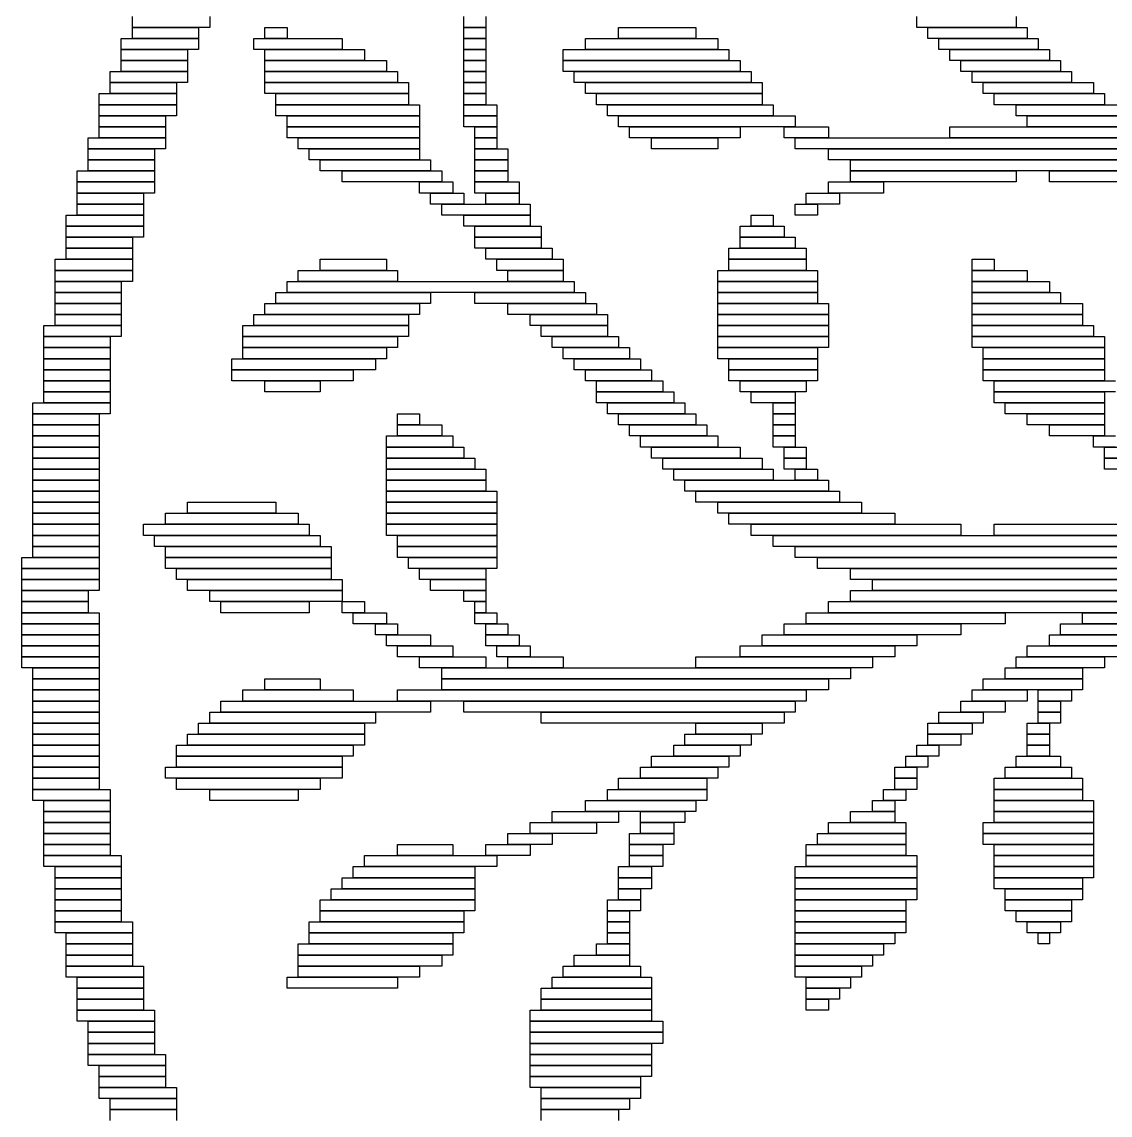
# Model space of a CAD drawing. Extents: x 28 to 995, y 169 to 891.
# Drawn here: x 367 to 465.5, y 697.5 to 796.5 of the extents above; entities that cross this region are included whole.
import ezdxf

# ---------------------------------------------------------------- set-up
doc = ezdxf.new("R2010")
doc.units = 0

msp = doc.modelspace()

# ---------------------------------------------------------------- linework, layer by layer
for p, q in [((377, 796), (377, 797)), ((384, 797), (384, 796)), ((407, 796), (407, 797)), ((409, 797), (409, 796)), ((448, 796), (448, 797)), ((457, 797), (457, 796)), ((384, 796), (377, 796)), ((377, 796), (383, 796)), ((377, 795), (377, 796)), ((383, 796), (383, 795)), ((389, 796), (391, 796)), ((389, 795), (389, 796)), ((391, 796), (391, 795)), ((409, 796), (407, 796)), ((407, 796), (409, 796)), ((407, 795), (407, 796)), ((409, 796), (409, 795)), ((421, 796), (428, 796)), ((421, 795), (421, 796)), ((428, 796), (428, 795)), ((457, 796), (448, 796)), ((449, 796), (458, 796)), ((449, 795), (449, 796)), ((458, 796), (458, 795)), ((376, 795), (383, 795)), ((376, 794), (376, 795)), ((383, 795), (377, 795)), ((383, 795), (383, 794)), ((388, 795), (396, 795)), ((388, 794), (388, 795)), ((391, 795), (389, 795)), ((396, 795), (396, 794)), ((409, 795), (407, 795)), ((407, 795), (409, 795)), ((407, 794), (407, 795)), ((409, 795), (409, 794)), ((418, 795), (430, 795)), ((418, 794), (418, 795)), ((428, 795), (421, 795)), ((430, 795), (430, 794)), ((458, 795), (449, 795)), ((450, 795), (459, 795)), ((450, 794), (450, 795)), ((459, 795), (459, 794)), ((383, 794), (376, 794)), ((376, 794), (382, 794)), ((376, 793), (376, 794)), ((382, 794), (382, 793)), ((396, 794), (388, 794)), ((389, 794), (398, 794)), ((389, 793), (389, 794)), ((398, 794), (398, 793)), ((409, 794), (407, 794)), ((407, 794), (409, 794)), ((407, 793), (407, 794)), ((409, 794), (409, 793)), ((416, 794), (431, 794)), ((416, 793), (416, 794)), ((430, 794), (418, 794)), ((431, 794), (431, 793)), ((459, 794), (450, 794)), ((451, 794), (460, 794)), ((451, 793), (451, 794)), ((460, 794), (460, 793)), ((382, 793), (376, 793)), ((376, 793), (382, 793)), ((376, 792), (376, 793)), ((382, 793), (382, 792)), ((398, 793), (389, 793)), ((389, 793), (400, 793)), ((389, 792), (389, 793)), ((400, 793), (400, 792)), ((409, 793), (407, 793)), ((407, 793), (409, 793)), ((407, 792), (407, 793)), ((409, 793), (409, 792)), ((431, 793), (416, 793)), ((416, 793), (432, 793)), ((416, 792), (416, 793)), ((432, 793), (432, 792)), ((460, 793), (451, 793)), ((452, 793), (461, 793)), ((452, 792), (452, 793)), ((461, 793), (461, 792)), ((375, 792), (382, 792)), ((375, 791), (375, 792)), ((382, 792), (376, 792)), ((382, 792), (382, 791)), ((400, 792), (389, 792)), ((389, 792), (401, 792)), ((389, 791), (389, 792)), ((401, 792), (401, 791)), ((409, 792), (407, 792)), ((407, 792), (409, 792)), ((407, 791), (407, 792)), ((409, 792), (409, 791)), ((432, 792), (416, 792)), ((417, 792), (433, 792)), ((417, 791), (417, 792)), ((433, 792), (433, 791)), ((461, 792), (452, 792)), ((453, 792), (462, 792)), ((453, 791), (453, 792)), ((462, 792), (462, 791)), ((382, 791), (375, 791)), ((375, 791), (381, 791)), ((375, 790), (375, 791)), ((381, 791), (381, 790)), ((401, 791), (389, 791)), ((389, 791), (402, 791)), ((389, 790), (389, 791)), ((402, 791), (402, 790)), ((409, 791), (407, 791)), ((407, 791), (409, 791)), ((407, 790), (407, 791)), ((409, 791), (409, 790)), ((433, 791), (417, 791)), ((418, 791), (434, 791)), ((418, 790), (418, 791)), ((434, 791), (434, 790)), ((462, 791), (453, 791)), ((454, 791), (464, 791)), ((454, 790), (454, 791)), ((464, 791), (464, 790)), ((374, 790), (381, 790)), ((374, 789), (374, 790)), ((381, 790), (375, 790)), ((381, 790), (381, 789)), ((402, 790), (389, 790)), ((390, 790), (402, 790)), ((390, 789), (390, 790)), ((402, 790), (402, 789)), ((409, 790), (407, 790)), ((407, 790), (409, 790)), ((407, 789), (407, 790)), ((409, 790), (409, 789)), ((434, 790), (418, 790)), ((419, 790), (434, 790)), ((419, 789), (419, 790)), ((434, 790), (434, 789)), ((464, 790), (454, 790)), ((455, 790), (465, 790)), ((455, 789), (455, 790)), ((465, 790), (465, 789)), ((381, 789), (374, 789)), ((374, 789), (381, 789)), ((374, 788), (374, 789)), ((381, 789), (381, 788)), ((402, 789), (390, 789)), ((390, 789), (403, 789)), ((390, 788), (390, 789)), ((403, 789), (403, 788)), ((409, 789), (407, 789)), ((407, 789), (410, 789)), ((407, 788), (407, 789)), ((410, 789), (410, 788)), ((434, 789), (419, 789)), ((420, 789), (435, 789)), ((420, 788), (420, 789)), ((435, 789), (435, 788)), ((465, 789), (455, 789)), ((457, 789), (467, 789)), ((457, 788), (457, 789)), ((381, 788), (374, 788)), ((374, 788), (380, 788)), ((374, 787), (374, 788)), ((380, 788), (380, 787)), ((403, 788), (390, 788)), ((391, 788), (403, 788)), ((391, 787), (391, 788)), ((403, 788), (403, 787)), ((410, 788), (407, 788)), ((407, 788), (410, 788)), ((407, 787), (407, 788)), ((410, 788), (410, 787)), ((435, 788), (420, 788)), ((421, 788), (437, 788)), ((421, 787), (421, 788)), ((437, 788), (437, 787)), ((467, 788), (457, 788)), ((458, 788), (469, 788)), ((458, 787), (458, 788)), ((380, 787), (374, 787)), ((374, 787), (380, 787)), ((374, 786), (374, 787)), ((380, 787), (380, 786)), ((403, 787), (391, 787)), ((391, 787), (403, 787)), ((391, 786), (391, 787)), ((403, 787), (403, 786)), ((410, 787), (407, 787)), ((408, 787), (410, 787)), ((408, 786), (408, 787)), ((410, 787), (410, 786)), ((437, 787), (421, 787)), ((422, 787), (432, 787)), ((422, 786), (422, 787)), ((432, 787), (432, 786)), ((436, 787), (440, 787)), ((436, 786), (436, 787)), ((440, 787), (440, 786)), ((451, 787), (472, 787)), ((451, 786), (451, 787)), ((469, 787), (458, 787)), ((373, 786), (380, 786)), ((373, 785), (373, 786)), ((380, 786), (374, 786)), ((380, 786), (380, 785)), ((403, 786), (391, 786)), ((392, 786), (403, 786)), ((392, 785), (392, 786)), ((403, 786), (403, 785)), ((410, 786), (408, 786)), ((408, 786), (410, 786)), ((408, 785), (408, 786)), ((410, 786), (410, 785)), ((432, 786), (422, 786)), ((424, 786), (430, 786)), ((424, 785), (424, 786)), ((430, 786), (430, 785)), ((440, 786), (436, 786)), ((437, 786), (478, 786)), ((437, 785), (437, 786)), ((472, 786), (451, 786)), ((380, 785), (373, 785)), ((373, 785), (379, 785)), ((373, 784), (373, 785)), ((379, 785), (379, 784)), ((403, 785), (392, 785)), ((393, 785), (403, 785)), ((393, 784), (393, 785)), ((403, 785), (403, 784)), ((410, 785), (408, 785)), ((408, 785), (411, 785)), ((408, 784), (408, 785)), ((411, 785), (411, 784)), ((430, 785), (424, 785)), ((478, 785), (437, 785)), ((440, 785), (479, 785)), ((440, 784), (440, 785)), ((379, 784), (373, 784)), ((373, 784), (379, 784)), ((373, 783), (373, 784)), ((379, 784), (379, 783)), ((403, 784), (393, 784)), ((394, 784), (404, 784)), ((394, 783), (394, 784)), ((404, 784), (404, 783)), ((411, 784), (408, 784)), ((408, 784), (411, 784)), ((408, 783), (408, 784)), ((411, 784), (411, 783)), ((479, 784), (440, 784)), ((442, 784), (480, 784)), ((442, 783), (442, 784)), ((372, 783), (379, 783)), ((372, 782), (372, 783)), ((379, 783), (373, 783)), ((379, 783), (379, 782)), ((404, 783), (394, 783)), ((396, 783), (405, 783)), ((396, 782), (396, 783)), ((405, 783), (405, 782)), ((411, 783), (408, 783)), ((408, 783), (411, 783)), ((408, 782), (408, 783)), ((411, 783), (411, 782)), ((480, 783), (442, 783)), ((442, 783), (457, 783)), ((442, 782), (442, 783)), ((457, 783), (457, 782)), ((460, 783), (481, 783)), ((460, 782), (460, 783)), ((379, 782), (372, 782)), ((372, 782), (379, 782)), ((372, 781), (372, 782)), ((379, 782), (379, 781)), ((405, 782), (396, 782)), ((403, 782), (406, 782)), ((403, 781), (403, 782)), ((406, 782), (406, 781)), ((411, 782), (408, 782)), ((408, 782), (412, 782)), ((408, 781), (408, 782)), ((412, 782), (412, 781)), ((440, 782), (445, 782)), ((440, 781), (440, 782)), ((457, 782), (442, 782)), ((445, 782), (445, 781)), ((481, 782), (460, 782)), ((379, 781), (372, 781)), ((372, 781), (378, 781)), ((372, 780), (372, 781)), ((378, 781), (378, 780)), ((406, 781), (403, 781)), ((404, 781), (407, 781)), ((404, 780), (404, 781)), ((407, 781), (407, 780)), ((412, 781), (408, 781)), ((409, 781), (412, 781)), ((409, 780), (409, 781)), ((412, 781), (412, 780)), ((438, 781), (441, 781)), ((438, 780), (438, 781)), ((445, 781), (440, 781)), ((441, 781), (441, 780)), ((378, 780), (372, 780)), ((372, 780), (378, 780)), ((372, 779), (372, 780)), ((378, 780), (378, 779)), ((407, 780), (404, 780)), ((405, 780), (413, 780)), ((405, 779), (405, 780)), ((412, 780), (409, 780)), ((413, 780), (413, 779)), ((437, 780), (439, 780)), ((437, 779), (437, 780)), ((441, 780), (438, 780)), ((439, 780), (439, 779)), ((371, 779), (378, 779)), ((371, 778), (371, 779)), ((378, 779), (372, 779)), ((378, 779), (378, 778)), ((413, 779), (405, 779)), ((407, 779), (413, 779)), ((407, 778), (407, 779)), ((413, 779), (413, 778)), ((433, 779), (435, 779)), ((433, 778), (433, 779)), ((435, 779), (435, 778)), ((439, 779), (437, 779)), ((378, 778), (371, 778)), ((371, 778), (378, 778)), ((371, 777), (371, 778)), ((378, 778), (378, 777)), ((413, 778), (407, 778)), ((408, 778), (414, 778)), ((408, 777), (408, 778)), ((414, 778), (414, 777)), ((432, 778), (436, 778)), ((432, 777), (432, 778)), ((435, 778), (433, 778)), ((436, 778), (436, 777)), ((378, 777), (371, 777)), ((371, 777), (377, 777)), ((371, 776), (371, 777)), ((377, 777), (377, 776)), ((414, 777), (408, 777)), ((408, 777), (414, 777)), ((408, 776), (408, 777)), ((414, 777), (414, 776)), ((436, 777), (432, 777)), ((432, 777), (437, 777)), ((432, 776), (432, 777)), ((437, 777), (437, 776)), ((377, 776), (371, 776)), ((371, 776), (377, 776)), ((371, 775), (371, 776)), ((377, 776), (377, 775)), ((414, 776), (408, 776)), ((409, 776), (415, 776)), ((409, 775), (409, 776)), ((415, 776), (415, 775)), ((431, 776), (438, 776)), ((431, 775), (431, 776)), ((437, 776), (432, 776)), ((438, 776), (438, 775)), ((370, 775), (377, 775)), ((370, 774), (370, 775)), ((377, 775), (371, 775)), ((377, 775), (377, 774)), ((394, 775), (400, 775)), ((394, 774), (394, 775)), ((400, 775), (400, 774)), ((415, 775), (409, 775)), ((410, 775), (416, 775)), ((410, 774), (410, 775)), ((416, 775), (416, 774)), ((438, 775), (431, 775)), ((431, 775), (438, 775)), ((431, 774), (431, 775)), ((438, 775), (438, 774)), ((453, 775), (455, 775)), ((453, 774), (453, 775)), ((455, 775), (455, 774)), ((377, 774), (370, 774)), ((370, 774), (377, 774)), ((370, 773), (370, 774)), ((377, 774), (377, 773)), ((392, 774), (401, 774)), ((392, 773), (392, 774)), ((400, 774), (394, 774)), ((401, 774), (401, 773)), ((416, 774), (410, 774)), ((411, 774), (416, 774)), ((411, 773), (411, 774)), ((416, 774), (416, 773)), ((430, 774), (439, 774)), ((430, 773), (430, 774)), ((438, 774), (431, 774)), ((439, 774), (439, 773)), ((455, 774), (453, 774)), ((453, 774), (458, 774)), ((453, 773), (453, 774)), ((458, 774), (458, 773)), ((377, 773), (370, 773)), ((370, 773), (376, 773)), ((370, 772), (370, 773)), ((376, 773), (376, 772)), ((391, 773), (417, 773)), ((391, 772), (391, 773)), ((401, 773), (392, 773)), ((416, 773), (411, 773)), ((417, 773), (417, 772)), ((439, 773), (430, 773)), ((430, 773), (439, 773)), ((430, 772), (430, 773)), ((439, 773), (439, 772)), ((458, 773), (453, 773)), ((453, 773), (460, 773)), ((453, 772), (453, 773)), ((460, 773), (460, 772)), ((376, 772), (370, 772)), ((370, 772), (376, 772)), ((370, 771), (370, 772)), ((376, 772), (376, 771)), ((390, 772), (404, 772)), ((390, 771), (390, 772)), ((417, 772), (391, 772)), ((404, 772), (404, 771)), ((408, 772), (418, 772)), ((408, 771), (408, 772)), ((418, 772), (418, 771)), ((439, 772), (430, 772)), ((430, 772), (439, 772)), ((430, 771), (430, 772)), ((439, 772), (439, 771)), ((460, 772), (453, 772)), ((453, 772), (461, 772)), ((453, 771), (453, 772)), ((461, 772), (461, 771)), ((376, 771), (370, 771)), ((370, 771), (376, 771)), ((370, 770), (370, 771)), ((376, 771), (376, 770)), ((389, 771), (403, 771)), ((389, 770), (389, 771)), ((404, 771), (390, 771)), ((403, 771), (403, 770)), ((418, 771), (408, 771)), ((411, 771), (419, 771)), ((411, 770), (411, 771)), ((419, 771), (419, 770)), ((439, 771), (430, 771)), ((430, 771), (440, 771)), ((430, 770), (430, 771)), ((440, 771), (440, 770)), ((461, 771), (453, 771)), ((453, 771), (463, 771)), ((453, 770), (453, 771)), ((463, 771), (463, 770)), ((376, 770), (370, 770)), ((370, 770), (376, 770)), ((370, 769), (370, 770)), ((376, 770), (376, 769)), ((388, 770), (402, 770)), ((388, 769), (388, 770)), ((403, 770), (389, 770)), ((402, 770), (402, 769)), ((419, 770), (411, 770)), ((413, 770), (420, 770)), ((413, 769), (413, 770)), ((420, 770), (420, 769)), ((440, 770), (430, 770)), ((430, 770), (440, 770)), ((430, 769), (430, 770)), ((440, 770), (440, 769)), ((463, 770), (453, 770)), ((453, 770), (463, 770)), ((453, 769), (453, 770)), ((463, 770), (463, 769)), ((369, 769), (376, 769)), ((369, 768), (369, 769)), ((376, 769), (370, 769)), ((376, 769), (376, 768)), ((387, 769), (402, 769)), ((387, 768), (387, 769)), ((402, 769), (388, 769)), ((402, 769), (402, 768)), ((420, 769), (413, 769)), ((414, 769), (420, 769)), ((414, 768), (414, 769)), ((420, 769), (420, 768)), ((440, 769), (430, 769)), ((430, 769), (440, 769)), ((430, 768), (430, 769)), ((440, 769), (440, 768)), ((463, 769), (453, 769)), ((453, 769), (464, 769)), ((453, 768), (453, 769)), ((464, 769), (464, 768)), ((376, 768), (369, 768)), ((369, 768), (375, 768)), ((369, 767), (369, 768)), ((375, 768), (375, 767)), ((402, 768), (387, 768)), ((387, 768), (401, 768)), ((387, 767), (387, 768)), ((401, 768), (401, 767)), ((420, 768), (414, 768)), ((415, 768), (421, 768)), ((415, 767), (415, 768)), ((421, 768), (421, 767)), ((440, 768), (430, 768)), ((430, 768), (440, 768)), ((430, 767), (430, 768)), ((440, 768), (440, 767)), ((464, 768), (453, 768)), ((453, 768), (465, 768)), ((453, 767), (453, 768)), ((465, 768), (465, 767)), ((375, 767), (369, 767)), ((369, 767), (375, 767)), ((369, 766), (369, 767)), ((375, 767), (375, 766)), ((401, 767), (387, 767)), ((387, 767), (400, 767)), ((387, 766), (387, 767)), ((400, 767), (400, 766)), ((421, 767), (415, 767)), ((416, 767), (422, 767)), ((416, 766), (416, 767)), ((422, 767), (422, 766)), ((440, 767), (430, 767)), ((430, 767), (439, 767)), ((430, 766), (430, 767)), ((439, 767), (439, 766)), ((465, 767), (453, 767)), ((454, 767), (465, 767)), ((454, 766), (454, 767)), ((465, 767), (465, 766)), ((375, 766), (369, 766)), ((369, 766), (375, 766)), ((369, 765), (369, 766)), ((375, 766), (375, 765)), ((386, 766), (399, 766)), ((386, 765), (386, 766)), ((400, 766), (387, 766)), ((399, 766), (399, 765)), ((422, 766), (416, 766)), ((417, 766), (423, 766)), ((417, 765), (417, 766)), ((423, 766), (423, 765)), ((439, 766), (430, 766)), ((431, 766), (439, 766)), ((431, 765), (431, 766)), ((439, 766), (439, 765)), ((465, 766), (454, 766)), ((454, 766), (465, 766)), ((454, 765), (454, 766)), ((465, 766), (465, 765)), ((375, 765), (369, 765)), ((369, 765), (375, 765)), ((369, 764), (369, 765)), ((375, 765), (375, 764)), ((399, 765), (386, 765)), ((386, 765), (397, 765)), ((386, 764), (386, 765)), ((397, 765), (397, 764)), ((423, 765), (417, 765)), ((418, 765), (424, 765)), ((418, 764), (418, 765)), ((424, 765), (424, 764)), ((439, 765), (431, 765)), ((431, 765), (439, 765)), ((431, 764), (431, 765)), ((439, 765), (439, 764)), ((465, 765), (454, 765)), ((454, 765), (465, 765)), ((454, 764), (454, 765)), ((465, 765), (465, 764)), ((375, 764), (369, 764)), ((369, 764), (375, 764)), ((369, 763), (369, 764)), ((375, 764), (375, 763)), ((397, 764), (386, 764)), ((389, 764), (394, 764)), ((389, 763), (389, 764)), ((394, 764), (394, 763)), ((424, 764), (418, 764)), ((419, 764), (425, 764)), ((419, 763), (419, 764)), ((425, 764), (425, 763)), ((439, 764), (431, 764)), ((432, 764), (438, 764)), ((432, 763), (432, 764)), ((438, 764), (438, 763)), ((465, 764), (454, 764)), ((455, 764), (466, 764)), ((455, 763), (455, 764)), ((375, 763), (369, 763)), ((369, 763), (375, 763)), ((369, 762), (369, 763)), ((375, 763), (375, 762)), ((394, 763), (389, 763)), ((425, 763), (419, 763)), ((419, 763), (426, 763)), ((419, 762), (419, 763)), ((426, 763), (426, 762)), ((438, 763), (432, 763)), ((433, 763), (437, 763)), ((433, 762), (433, 763)), ((437, 763), (437, 762)), ((466, 763), (455, 763)), ((455, 763), (465, 763)), ((455, 762), (455, 763)), ((465, 763), (465, 762)), ((368, 762), (375, 762)), ((368, 761), (368, 762)), ((375, 762), (369, 762)), ((375, 762), (375, 761)), ((426, 762), (419, 762)), ((420, 762), (427, 762)), ((420, 761), (420, 762)), ((427, 762), (427, 761)), ((437, 762), (433, 762)), ((435, 762), (437, 762)), ((435, 761), (435, 762)), ((437, 762), (437, 761)), ((465, 762), (455, 762)), ((456, 762), (465, 762)), ((456, 761), (456, 762)), ((465, 762), (465, 761)), ((375, 761), (368, 761)), ((368, 761), (374, 761)), ((368, 760), (368, 761)), ((374, 761), (374, 760)), ((401, 761), (403, 761)), ((401, 760), (401, 761)), ((403, 761), (403, 760)), ((427, 761), (420, 761)), ((421, 761), (428, 761)), ((421, 760), (421, 761)), ((428, 761), (428, 760)), ((437, 761), (435, 761)), ((435, 761), (437, 761)), ((435, 760), (435, 761)), ((437, 761), (437, 760)), ((465, 761), (456, 761)), ((458, 761), (465, 761)), ((458, 760), (458, 761)), ((465, 761), (465, 760)), ((374, 760), (368, 760)), ((368, 760), (374, 760)), ((368, 759), (368, 760)), ((374, 760), (374, 759)), ((403, 760), (401, 760)), ((401, 760), (405, 760)), ((401, 759), (401, 760)), ((405, 760), (405, 759)), ((428, 760), (421, 760)), ((422, 760), (429, 760)), ((422, 759), (422, 760)), ((429, 760), (429, 759)), ((437, 760), (435, 760)), ((435, 760), (437, 760)), ((435, 759), (435, 760)), ((437, 760), (437, 759)), ((465, 760), (458, 760)), ((460, 760), (465, 760)), ((460, 759), (460, 760)), ((465, 760), (465, 759)), ((374, 759), (368, 759)), ((368, 759), (374, 759)), ((368, 758), (368, 759)), ((374, 759), (374, 758)), ((400, 759), (406, 759)), ((400, 758), (400, 759)), ((405, 759), (401, 759)), ((406, 759), (406, 758)), ((429, 759), (422, 759)), ((423, 759), (430, 759)), ((423, 758), (423, 759)), ((430, 759), (430, 758)), ((437, 759), (435, 759)), ((435, 759), (437, 759)), ((435, 758), (435, 759)), ((437, 759), (437, 758)), ((465, 759), (460, 759)), ((464, 759), (466, 759)), ((464, 758), (464, 759)), ((374, 758), (368, 758)), ((368, 758), (374, 758)), ((368, 757), (368, 758)), ((374, 758), (374, 757)), ((406, 758), (400, 758)), ((400, 758), (407, 758)), ((400, 757), (400, 758)), ((407, 758), (407, 757)), ((430, 758), (423, 758)), ((424, 758), (432, 758)), ((424, 757), (424, 758)), ((432, 758), (432, 757)), ((437, 758), (435, 758)), ((436, 758), (438, 758)), ((436, 757), (436, 758)), ((438, 758), (438, 757)), ((466, 758), (464, 758)), ((465, 758), (467, 758)), ((465, 757), (465, 758)), ((374, 757), (368, 757)), ((368, 757), (374, 757)), ((368, 756), (368, 757)), ((374, 757), (374, 756)), ((407, 757), (400, 757)), ((400, 757), (408, 757)), ((400, 756), (400, 757)), ((408, 757), (408, 756)), ((432, 757), (424, 757)), ((425, 757), (434, 757)), ((425, 756), (425, 757)), ((434, 757), (434, 756)), ((438, 757), (436, 757)), ((436, 757), (438, 757)), ((436, 756), (436, 757)), ((438, 757), (438, 756)), ((467, 757), (465, 757)), ((465, 757), (468, 757)), ((465, 756), (465, 757)), ((374, 756), (368, 756)), ((368, 756), (374, 756)), ((368, 755), (368, 756)), ((374, 756), (374, 755)), ((408, 756), (400, 756)), ((400, 756), (409, 756)), ((400, 755), (400, 756)), ((409, 756), (409, 755)), ((434, 756), (425, 756)), ((426, 756), (435, 756)), ((426, 755), (426, 756)), ((435, 756), (435, 755)), ((438, 756), (436, 756)), ((437, 756), (439, 756)), ((437, 755), (437, 756)), ((439, 756), (439, 755)), ((468, 756), (465, 756)), ((374, 755), (368, 755)), ((368, 755), (374, 755)), ((368, 754), (368, 755)), ((374, 755), (374, 754)), ((409, 755), (400, 755)), ((400, 755), (409, 755)), ((400, 754), (400, 755)), ((409, 755), (409, 754)), ((435, 755), (426, 755)), ((427, 755), (440, 755)), ((427, 754), (427, 755)), ((439, 755), (437, 755)), ((440, 755), (440, 754)), ((374, 754), (368, 754)), ((368, 754), (374, 754)), ((368, 753), (368, 754)), ((374, 754), (374, 753)), ((409, 754), (400, 754)), ((400, 754), (410, 754)), ((400, 753), (400, 754)), ((410, 754), (410, 753)), ((440, 754), (427, 754)), ((428, 754), (441, 754)), ((428, 753), (428, 754)), ((441, 754), (441, 753)), ((374, 753), (368, 753)), ((368, 753), (374, 753)), ((368, 752), (368, 753)), ((374, 753), (374, 752)), ((382, 753), (390, 753)), ((382, 752), (382, 753)), ((390, 753), (390, 752)), ((410, 753), (400, 753)), ((400, 753), (410, 753)), ((400, 752), (400, 753)), ((410, 753), (410, 752)), ((441, 753), (428, 753)), ((430, 753), (443, 753)), ((430, 752), (430, 753)), ((443, 753), (443, 752)), ((374, 752), (368, 752)), ((368, 752), (374, 752)), ((368, 751), (368, 752)), ((374, 752), (374, 751)), ((380, 752), (392, 752)), ((380, 751), (380, 752)), ((390, 752), (382, 752)), ((392, 752), (392, 751)), ((410, 752), (400, 752)), ((400, 752), (410, 752)), ((400, 751), (400, 752)), ((410, 752), (410, 751)), ((443, 752), (430, 752)), ((431, 752), (446, 752)), ((431, 751), (431, 752)), ((446, 752), (446, 751)), ((374, 751), (368, 751)), ((368, 751), (374, 751)), ((368, 750), (368, 751)), ((374, 751), (374, 750)), ((378, 751), (393, 751)), ((378, 750), (378, 751)), ((392, 751), (380, 751)), ((393, 751), (393, 750)), ((410, 751), (400, 751)), ((400, 751), (410, 751)), ((400, 750), (400, 751)), ((410, 751), (410, 750)), ((446, 751), (431, 751)), ((433, 751), (452, 751)), ((433, 750), (433, 751)), ((452, 751), (452, 750)), ((455, 751), (476, 751)), ((455, 750), (455, 751)), ((374, 750), (368, 750)), ((368, 750), (374, 750)), ((368, 749), (368, 750)), ((374, 750), (374, 749)), ((393, 750), (378, 750)), ((379, 750), (394, 750)), ((379, 749), (379, 750)), ((394, 750), (394, 749)), ((410, 750), (400, 750)), ((401, 750), (410, 750)), ((401, 749), (401, 750)), ((410, 750), (410, 749)), ((452, 750), (433, 750)), ((435, 750), (479, 750)), ((435, 749), (435, 750)), ((476, 750), (455, 750)), ((374, 749), (368, 749)), ((368, 749), (374, 749)), ((368, 748), (368, 749)), ((374, 749), (374, 748)), ((394, 749), (379, 749)), ((380, 749), (395, 749)), ((380, 748), (380, 749)), ((395, 749), (395, 748)), ((410, 749), (401, 749)), ((401, 749), (410, 749)), ((401, 748), (401, 749)), ((410, 749), (410, 748)), ((479, 749), (435, 749)), ((437, 749), (482, 749)), ((437, 748), (437, 749)), ((367, 748), (374, 748)), ((367, 747), (367, 748)), ((374, 748), (368, 748)), ((374, 748), (374, 747)), ((395, 748), (380, 748)), ((380, 748), (395, 748)), ((380, 747), (380, 748)), ((395, 748), (395, 747)), ((410, 748), (401, 748)), ((402, 748), (410, 748)), ((402, 747), (402, 748)), ((410, 748), (410, 747)), ((482, 748), (437, 748)), ((439, 748), (484, 748)), ((439, 747), (439, 748)), ((374, 747), (367, 747)), ((367, 747), (374, 747)), ((367, 746), (367, 747)), ((374, 747), (374, 746)), ((395, 747), (380, 747)), ((381, 747), (395, 747)), ((381, 746), (381, 747)), ((395, 747), (395, 746)), ((410, 747), (402, 747)), ((403, 747), (409, 747)), ((403, 746), (403, 747)), ((409, 747), (409, 746)), ((484, 747), (439, 747)), ((442, 747), (487, 747)), ((442, 746), (442, 747)), ((374, 746), (367, 746)), ((367, 746), (374, 746)), ((367, 745), (367, 746)), ((374, 746), (374, 745)), ((395, 746), (381, 746)), ((382, 746), (396, 746)), ((382, 745), (382, 746)), ((396, 746), (396, 745)), ((409, 746), (403, 746)), ((404, 746), (409, 746)), ((404, 745), (404, 746)), ((409, 746), (409, 745)), ((487, 746), (442, 746)), ((444, 746), (489, 746)), ((444, 745), (444, 746)), ((374, 745), (367, 745)), ((367, 745), (373, 745)), ((367, 744), (367, 745)), ((373, 745), (373, 744)), ((396, 745), (382, 745)), ((384, 745), (396, 745)), ((384, 744), (384, 745)), ((396, 745), (396, 744)), ((409, 745), (404, 745)), ((407, 745), (409, 745)), ((407, 744), (407, 745)), ((409, 745), (409, 744)), ((442, 745), (490, 745)), ((442, 744), (442, 745)), ((489, 745), (444, 745)), ((373, 744), (367, 744)), ((367, 744), (373, 744)), ((367, 743), (367, 744)), ((373, 744), (373, 743)), ((396, 744), (384, 744)), ((385, 744), (393, 744)), ((385, 743), (385, 744)), ((393, 744), (393, 743)), ((396, 744), (398, 744)), ((396, 743), (396, 744)), ((398, 744), (398, 743)), ((409, 744), (407, 744)), ((408, 744), (409, 744)), ((408, 743), (408, 744)), ((409, 744), (409, 743)), ((440, 744), (492, 744)), ((440, 743), (440, 744)), ((490, 744), (442, 744)), ((373, 743), (367, 743)), ((367, 743), (374, 743)), ((367, 742), (367, 743)), ((374, 743), (374, 742)), ((393, 743), (385, 743)), ((398, 743), (396, 743)), ((397, 743), (400, 743)), ((397, 742), (397, 743)), ((400, 743), (400, 742)), ((409, 743), (408, 743)), ((408, 743), (410, 743)), ((408, 742), (408, 743)), ((410, 743), (410, 742)), ((438, 743), (456, 743)), ((438, 742), (438, 743)), ((492, 743), (440, 743)), ((456, 743), (456, 742)), ((463, 743), (493, 743)), ((463, 742), (463, 743)), ((374, 742), (367, 742)), ((367, 742), (374, 742)), ((367, 741), (367, 742)), ((374, 742), (374, 741)), ((400, 742), (397, 742)), ((399, 742), (401, 742)), ((399, 741), (399, 742)), ((401, 742), (401, 741)), ((410, 742), (408, 742)), ((409, 742), (411, 742)), ((409, 741), (409, 742)), ((411, 742), (411, 741)), ((436, 742), (452, 742)), ((436, 741), (436, 742)), ((456, 742), (438, 742)), ((452, 742), (452, 741)), ((461, 742), (494, 742)), ((461, 741), (461, 742)), ((493, 742), (463, 742)), ((374, 741), (367, 741)), ((367, 741), (374, 741)), ((367, 740), (367, 741)), ((374, 741), (374, 740)), ((401, 741), (399, 741)), ((400, 741), (404, 741)), ((400, 740), (400, 741)), ((404, 741), (404, 740)), ((411, 741), (409, 741)), ((409, 741), (412, 741)), ((409, 740), (409, 741)), ((412, 741), (412, 740)), ((434, 741), (448, 741)), ((434, 740), (434, 741)), ((452, 741), (436, 741)), ((448, 741), (448, 740)), ((460, 741), (470, 741)), ((460, 740), (460, 741)), ((494, 741), (461, 741)), ((374, 740), (367, 740)), ((367, 740), (374, 740)), ((367, 739), (367, 740)), ((374, 740), (374, 739)), ((404, 740), (400, 740)), ((401, 740), (406, 740)), ((401, 739), (401, 740)), ((406, 740), (406, 739)), ((412, 740), (409, 740)), ((410, 740), (413, 740)), ((410, 739), (410, 740)), ((413, 740), (413, 739)), ((432, 740), (446, 740)), ((432, 739), (432, 740)), ((448, 740), (434, 740)), ((446, 740), (446, 739)), ((458, 740), (467, 740)), ((458, 739), (458, 740)), ((470, 740), (460, 740)), ((374, 739), (367, 739)), ((367, 739), (374, 739)), ((367, 738), (367, 739)), ((374, 739), (374, 738)), ((406, 739), (401, 739)), ((403, 739), (409, 739)), ((403, 738), (403, 739)), ((409, 739), (409, 738)), ((413, 739), (410, 739)), ((411, 739), (416, 739)), ((411, 738), (411, 739)), ((416, 739), (416, 738)), ((428, 739), (444, 739)), ((428, 738), (428, 739)), ((446, 739), (432, 739)), ((444, 739), (444, 738)), ((457, 739), (465, 739)), ((457, 738), (457, 739)), ((467, 739), (458, 739)), ((465, 739), (465, 738)), ((374, 738), (367, 738)), ((368, 738), (374, 738)), ((368, 737), (368, 738)), ((374, 738), (374, 737)), ((409, 738), (403, 738)), ((405, 738), (442, 738)), ((405, 737), (405, 738)), ((416, 738), (411, 738)), ((444, 738), (428, 738)), ((442, 738), (442, 737)), ((456, 738), (463, 738)), ((456, 737), (456, 738)), ((465, 738), (457, 738)), ((463, 738), (463, 737)), ((374, 737), (368, 737)), ((368, 737), (374, 737)), ((368, 736), (368, 737)), ((374, 737), (374, 736)), ((389, 737), (394, 737)), ((389, 736), (389, 737)), ((394, 737), (394, 736)), ((442, 737), (405, 737)), ((405, 737), (440, 737)), ((405, 736), (405, 737)), ((440, 737), (440, 736)), ((454, 737), (463, 737)), ((454, 736), (454, 737)), ((463, 737), (456, 737)), ((463, 737), (463, 736)), ((374, 736), (368, 736)), ((368, 736), (374, 736)), ((368, 735), (368, 736)), ((374, 736), (374, 735)), ((387, 736), (397, 736)), ((387, 735), (387, 736)), ((394, 736), (389, 736)), ((397, 736), (397, 735)), ((401, 736), (438, 736)), ((401, 735), (401, 736)), ((440, 736), (405, 736)), ((438, 736), (438, 735)), ((453, 736), (458, 736)), ((453, 735), (453, 736)), ((463, 736), (454, 736)), ((458, 736), (458, 735)), ((459, 736), (462, 736)), ((459, 735), (459, 736)), ((462, 736), (462, 735)), ((374, 735), (368, 735)), ((368, 735), (374, 735)), ((368, 734), (368, 735)), ((374, 735), (374, 734)), ((385, 735), (404, 735)), ((385, 734), (385, 735)), ((397, 735), (387, 735)), ((438, 735), (401, 735)), ((404, 735), (404, 734)), ((407, 735), (437, 735)), ((407, 734), (407, 735)), ((437, 735), (437, 734)), ((452, 735), (456, 735)), ((452, 734), (452, 735)), ((458, 735), (453, 735)), ((456, 735), (456, 734)), ((462, 735), (459, 735)), ((459, 735), (461, 735)), ((459, 734), (459, 735)), ((461, 735), (461, 734)), ((374, 734), (368, 734)), ((368, 734), (374, 734)), ((368, 733), (368, 734)), ((374, 734), (374, 733)), ((384, 734), (399, 734)), ((384, 733), (384, 734)), ((404, 734), (385, 734)), ((399, 734), (399, 733)), ((437, 734), (407, 734)), ((414, 734), (436, 734)), ((414, 733), (414, 734)), ((436, 734), (436, 733)), ((450, 734), (454, 734)), ((450, 733), (450, 734)), ((456, 734), (452, 734)), ((454, 734), (454, 733)), ((461, 734), (459, 734)), ((459, 734), (461, 734)), ((459, 733), (459, 734)), ((461, 734), (461, 733)), ((374, 733), (368, 733)), ((368, 733), (374, 733)), ((368, 732), (368, 733)), ((374, 733), (374, 732)), ((383, 733), (398, 733)), ((383, 732), (383, 733)), ((399, 733), (384, 733)), ((398, 733), (398, 732)), ((436, 733), (414, 733)), ((428, 733), (434, 733)), ((428, 732), (428, 733)), ((434, 733), (434, 732)), ((449, 733), (453, 733)), ((449, 732), (449, 733)), ((454, 733), (450, 733)), ((453, 733), (453, 732)), ((458, 733), (460, 733)), ((458, 732), (458, 733)), ((461, 733), (459, 733)), ((460, 733), (460, 732)), ((374, 732), (368, 732)), ((368, 732), (374, 732)), ((368, 731), (368, 732)), ((374, 732), (374, 731)), ((382, 732), (398, 732)), ((382, 731), (382, 732)), ((398, 732), (383, 732)), ((398, 732), (398, 731)), ((427, 732), (433, 732)), ((427, 731), (427, 732)), ((434, 732), (428, 732)), ((433, 732), (433, 731)), ((453, 732), (449, 732)), ((449, 732), (452, 732)), ((449, 731), (449, 732)), ((452, 732), (452, 731)), ((460, 732), (458, 732)), ((458, 732), (460, 732)), ((458, 731), (458, 732)), ((460, 732), (460, 731)), ((374, 731), (368, 731)), ((368, 731), (374, 731)), ((368, 730), (368, 731)), ((374, 731), (374, 730)), ((381, 731), (397, 731)), ((381, 730), (381, 731)), ((398, 731), (382, 731)), ((397, 731), (397, 730)), ((426, 731), (432, 731)), ((426, 730), (426, 731)), ((433, 731), (427, 731)), ((432, 731), (432, 730)), ((448, 731), (450, 731)), ((448, 730), (448, 731)), ((452, 731), (449, 731)), ((450, 731), (450, 730)), ((460, 731), (458, 731)), ((458, 731), (460, 731)), ((458, 730), (458, 731)), ((460, 731), (460, 730)), ((374, 730), (368, 730)), ((368, 730), (374, 730)), ((368, 729), (368, 730)), ((374, 730), (374, 729)), ((397, 730), (381, 730)), ((381, 730), (396, 730)), ((381, 729), (381, 730)), ((396, 730), (396, 729)), ((424, 730), (431, 730)), ((424, 729), (424, 730)), ((432, 730), (426, 730)), ((431, 730), (431, 729)), ((447, 730), (449, 730)), ((447, 729), (447, 730)), ((450, 730), (448, 730)), ((449, 730), (449, 729)), ((457, 730), (461, 730)), ((457, 729), (457, 730)), ((460, 730), (458, 730)), ((461, 730), (461, 729)), ((374, 729), (368, 729)), ((368, 729), (374, 729)), ((368, 728), (368, 729)), ((374, 729), (374, 728)), ((380, 729), (396, 729)), ((380, 728), (380, 729)), ((396, 729), (381, 729)), ((396, 729), (396, 728)), ((423, 729), (430, 729)), ((423, 728), (423, 729)), ((431, 729), (424, 729)), ((430, 729), (430, 728)), ((446, 729), (448, 729)), ((446, 728), (446, 729)), ((449, 729), (447, 729)), ((448, 729), (448, 728)), ((456, 729), (462, 729)), ((456, 728), (456, 729)), ((461, 729), (457, 729)), ((462, 729), (462, 728)), ((374, 728), (368, 728)), ((368, 728), (374, 728)), ((368, 727), (368, 728)), ((374, 728), (374, 727)), ((396, 728), (380, 728)), ((381, 728), (394, 728)), ((381, 727), (381, 728)), ((394, 728), (394, 727)), ((421, 728), (429, 728)), ((421, 727), (421, 728)), ((430, 728), (423, 728)), ((429, 728), (429, 727)), ((448, 728), (446, 728)), ((446, 728), (448, 728)), ((446, 727), (446, 728)), ((448, 728), (448, 727)), ((455, 728), (463, 728)), ((455, 727), (455, 728)), ((462, 728), (456, 728)), ((463, 728), (463, 727)), ((374, 727), (368, 727)), ((368, 727), (375, 727)), ((368, 726), (368, 727)), ((375, 727), (375, 726)), ((394, 727), (381, 727)), ((384, 727), (392, 727)), ((384, 726), (384, 727)), ((392, 727), (392, 726)), ((420, 727), (429, 727)), ((420, 726), (420, 727)), ((429, 727), (421, 727)), ((429, 727), (429, 726)), ((445, 727), (447, 727)), ((445, 726), (445, 727)), ((448, 727), (446, 727)), ((447, 727), (447, 726)), ((463, 727), (455, 727)), ((455, 727), (463, 727)), ((455, 726), (455, 727)), ((463, 727), (463, 726)), ((375, 726), (368, 726)), ((369, 726), (375, 726)), ((369, 725), (369, 726)), ((375, 726), (375, 725)), ((392, 726), (384, 726)), ((418, 726), (428, 726)), ((418, 725), (418, 726)), ((429, 726), (420, 726)), ((428, 726), (428, 725)), ((444, 726), (446, 726)), ((444, 725), (444, 726)), ((447, 726), (445, 726)), ((446, 726), (446, 725)), ((463, 726), (455, 726)), ((455, 726), (464, 726)), ((455, 725), (455, 726)), ((464, 726), (464, 725)), ((375, 725), (369, 725)), ((369, 725), (375, 725)), ((369, 724), (369, 725)), ((375, 725), (375, 724)), ((415, 725), (421, 725)), ((415, 724), (415, 725)), ((428, 725), (418, 725)), ((421, 725), (421, 724)), ((423, 725), (427, 725)), ((423, 724), (423, 725)), ((427, 725), (427, 724)), ((442, 725), (446, 725)), ((442, 724), (442, 725)), ((446, 725), (444, 725)), ((446, 725), (446, 724)), ((464, 725), (455, 725)), ((455, 725), (464, 725)), ((455, 724), (455, 725)), ((464, 725), (464, 724)), ((375, 724), (369, 724)), ((369, 724), (375, 724)), ((369, 723), (369, 724)), ((375, 724), (375, 723)), ((413, 724), (419, 724)), ((413, 723), (413, 724)), ((421, 724), (415, 724)), ((419, 724), (419, 723)), ((427, 724), (423, 724)), ((423, 724), (426, 724)), ((423, 723), (423, 724)), ((426, 724), (426, 723)), ((440, 724), (447, 724)), ((440, 723), (440, 724)), ((446, 724), (442, 724)), ((447, 724), (447, 723)), ((454, 724), (464, 724)), ((454, 723), (454, 724)), ((464, 724), (455, 724)), ((464, 724), (464, 723)), ((375, 723), (369, 723)), ((369, 723), (375, 723)), ((369, 722), (369, 723)), ((375, 723), (375, 722)), ((411, 723), (415, 723)), ((411, 722), (411, 723)), ((419, 723), (413, 723)), ((415, 723), (415, 722)), ((422, 723), (426, 723)), ((422, 722), (422, 723)), ((426, 723), (423, 723)), ((426, 723), (426, 722)), ((439, 723), (447, 723)), ((439, 722), (439, 723)), ((447, 723), (440, 723)), ((447, 723), (447, 722)), ((464, 723), (454, 723)), ((454, 723), (464, 723)), ((454, 722), (454, 723)), ((464, 723), (464, 722)), ((375, 722), (369, 722)), ((369, 722), (375, 722)), ((369, 721), (369, 722)), ((375, 722), (375, 721)), ((401, 722), (406, 722)), ((401, 721), (401, 722)), ((406, 722), (406, 721)), ((409, 722), (413, 722)), ((409, 721), (409, 722)), ((415, 722), (411, 722)), ((413, 722), (413, 721)), ((426, 722), (422, 722)), ((422, 722), (425, 722)), ((422, 721), (422, 722)), ((425, 722), (425, 721)), ((438, 722), (447, 722)), ((438, 721), (438, 722)), ((447, 722), (439, 722)), ((447, 722), (447, 721)), ((464, 722), (454, 722)), ((455, 722), (464, 722)), ((455, 721), (455, 722)), ((464, 722), (464, 721)), ((375, 721), (369, 721)), ((369, 721), (376, 721)), ((369, 720), (369, 721)), ((376, 721), (376, 720)), ((398, 721), (410, 721)), ((398, 720), (398, 721)), ((406, 721), (401, 721)), ((413, 721), (409, 721)), ((410, 721), (410, 720)), ((425, 721), (422, 721)), ((422, 721), (425, 721)), ((422, 720), (422, 721)), ((425, 721), (425, 720)), ((447, 721), (438, 721)), ((438, 721), (448, 721)), ((438, 720), (438, 721)), ((448, 721), (448, 720)), ((464, 721), (455, 721)), ((455, 721), (464, 721)), ((455, 720), (455, 721)), ((464, 721), (464, 720)), ((376, 720), (369, 720)), ((370, 720), (376, 720)), ((370, 719), (370, 720)), ((376, 720), (376, 719)), ((397, 720), (408, 720)), ((397, 719), (397, 720)), ((410, 720), (398, 720)), ((408, 720), (408, 719)), ((421, 720), (424, 720)), ((421, 719), (421, 720)), ((425, 720), (422, 720)), ((424, 720), (424, 719)), ((437, 720), (448, 720)), ((437, 719), (437, 720)), ((448, 720), (438, 720)), ((448, 720), (448, 719)), ((464, 720), (455, 720)), ((455, 720), (464, 720)), ((455, 719), (455, 720)), ((464, 720), (464, 719)), ((376, 719), (370, 719)), ((370, 719), (376, 719)), ((370, 718), (370, 719)), ((376, 719), (376, 718)), ((396, 719), (408, 719)), ((396, 718), (396, 719)), ((408, 719), (397, 719)), ((408, 719), (408, 718)), ((424, 719), (421, 719)), ((421, 719), (424, 719)), ((421, 718), (421, 719)), ((424, 719), (424, 718)), ((448, 719), (437, 719)), ((437, 719), (448, 719)), ((437, 718), (437, 719)), ((448, 719), (448, 718)), ((464, 719), (455, 719)), ((455, 719), (463, 719)), ((455, 718), (455, 719)), ((463, 719), (463, 718)), ((376, 718), (370, 718)), ((370, 718), (376, 718)), ((370, 717), (370, 718)), ((376, 718), (376, 717)), ((395, 718), (408, 718)), ((395, 717), (395, 718)), ((408, 718), (396, 718)), ((408, 718), (408, 717)), ((424, 718), (421, 718)), ((421, 718), (423, 718)), ((421, 717), (421, 718)), ((423, 718), (423, 717)), ((448, 718), (437, 718)), ((437, 718), (448, 718)), ((437, 717), (437, 718)), ((448, 718), (448, 717)), ((463, 718), (455, 718)), ((456, 718), (463, 718)), ((456, 717), (456, 718)), ((463, 718), (463, 717)), ((376, 717), (370, 717)), ((370, 717), (376, 717)), ((370, 716), (370, 717)), ((376, 717), (376, 716)), ((394, 717), (408, 717)), ((394, 716), (394, 717)), ((408, 717), (395, 717)), ((408, 717), (408, 716)), ((420, 717), (423, 717)), ((420, 716), (420, 717)), ((423, 717), (421, 717)), ((423, 717), (423, 716)), ((448, 717), (437, 717)), ((437, 717), (447, 717)), ((437, 716), (437, 717)), ((447, 717), (447, 716)), ((463, 717), (456, 717)), ((456, 717), (462, 717)), ((456, 716), (456, 717)), ((462, 717), (462, 716)), ((376, 716), (370, 716)), ((370, 716), (376, 716)), ((370, 715), (370, 716)), ((376, 716), (376, 715)), ((408, 716), (394, 716)), ((394, 716), (407, 716)), ((394, 715), (394, 716)), ((407, 716), (407, 715)), ((423, 716), (420, 716)), ((420, 716), (422, 716)), ((420, 715), (420, 716)), ((422, 716), (422, 715)), ((447, 716), (437, 716)), ((437, 716), (447, 716)), ((437, 715), (437, 716)), ((447, 716), (447, 715)), ((462, 716), (456, 716)), ((457, 716), (462, 716)), ((457, 715), (457, 716)), ((462, 716), (462, 715)), ((376, 715), (370, 715)), ((370, 715), (377, 715)), ((370, 714), (370, 715)), ((377, 715), (377, 714)), ((393, 715), (407, 715)), ((393, 714), (393, 715)), ((407, 715), (394, 715)), ((407, 715), (407, 714)), ((422, 715), (420, 715)), ((420, 715), (422, 715)), ((420, 714), (420, 715)), ((422, 715), (422, 714)), ((447, 715), (437, 715)), ((437, 715), (447, 715)), ((437, 714), (437, 715)), ((447, 715), (447, 714)), ((462, 715), (457, 715)), ((458, 715), (461, 715)), ((458, 714), (458, 715)), ((461, 715), (461, 714)), ((377, 714), (370, 714)), ((371, 714), (377, 714)), ((371, 713), (371, 714)), ((377, 714), (377, 713)), ((407, 714), (393, 714)), ((393, 714), (406, 714)), ((393, 713), (393, 714)), ((406, 714), (406, 713)), ((422, 714), (420, 714)), ((420, 714), (422, 714)), ((420, 713), (420, 714)), ((422, 714), (422, 713)), ((447, 714), (437, 714)), ((437, 714), (446, 714)), ((437, 713), (437, 714)), ((446, 714), (446, 713)), ((461, 714), (458, 714)), ((459, 714), (460, 714)), ((459, 713), (459, 714)), ((460, 714), (460, 713)), ((377, 713), (371, 713)), ((371, 713), (377, 713)), ((371, 712), (371, 713)), ((377, 713), (377, 712)), ((392, 713), (406, 713)), ((392, 712), (392, 713)), ((406, 713), (393, 713)), ((406, 713), (406, 712)), ((419, 713), (422, 713)), ((419, 712), (419, 713)), ((422, 713), (420, 713)), ((422, 713), (422, 712)), ((446, 713), (437, 713)), ((437, 713), (445, 713)), ((437, 712), (437, 713)), ((445, 713), (445, 712)), ((460, 713), (459, 713)), ((377, 712), (371, 712)), ((371, 712), (377, 712)), ((371, 711), (371, 712)), ((377, 712), (377, 711)), ((406, 712), (392, 712)), ((392, 712), (405, 712)), ((392, 711), (392, 712)), ((405, 712), (405, 711)), ((417, 712), (422, 712)), ((417, 711), (417, 712)), ((422, 712), (419, 712)), ((422, 712), (422, 711)), ((445, 712), (437, 712)), ((437, 712), (444, 712)), ((437, 711), (437, 712)), ((444, 712), (444, 711)), ((377, 711), (371, 711)), ((371, 711), (378, 711)), ((371, 710), (371, 711)), ((378, 711), (378, 710)), ((405, 711), (392, 711)), ((392, 711), (403, 711)), ((392, 710), (392, 711)), ((403, 711), (403, 710)), ((416, 711), (423, 711)), ((416, 710), (416, 711)), ((422, 711), (417, 711)), ((423, 711), (423, 710)), ((444, 711), (437, 711)), ((437, 711), (443, 711)), ((437, 710), (437, 711)), ((443, 711), (443, 710)), ((378, 710), (371, 710)), ((372, 710), (378, 710)), ((372, 709), (372, 710)), ((378, 710), (378, 709)), ((391, 710), (401, 710)), ((391, 709), (391, 710)), ((403, 710), (392, 710)), ((401, 710), (401, 709)), ((415, 710), (424, 710)), ((415, 709), (415, 710)), ((423, 710), (416, 710)), ((424, 710), (424, 709)), ((443, 710), (437, 710)), ((438, 710), (442, 710)), ((438, 709), (438, 710)), ((442, 710), (442, 709)), ((378, 709), (372, 709)), ((372, 709), (378, 709)), ((372, 708), (372, 709)), ((378, 709), (378, 708)), ((401, 709), (391, 709)), ((414, 709), (424, 709)), ((414, 708), (414, 709)), ((424, 709), (415, 709)), ((424, 709), (424, 708)), ((442, 709), (438, 709)), ((438, 709), (441, 709)), ((438, 708), (438, 709)), ((441, 709), (441, 708)), ((378, 708), (372, 708)), ((372, 708), (378, 708)), ((372, 707), (372, 708)), ((378, 708), (378, 707)), ((424, 708), (414, 708)), ((414, 708), (424, 708)), ((414, 707), (414, 708)), ((424, 708), (424, 707)), ((441, 708), (438, 708)), ((438, 708), (440, 708)), ((438, 707), (438, 708)), ((440, 708), (440, 707)), ((378, 707), (372, 707)), ((372, 707), (379, 707)), ((372, 706), (372, 707)), ((379, 707), (379, 706)), ((413, 707), (424, 707)), ((413, 706), (413, 707)), ((424, 707), (414, 707)), ((424, 707), (424, 706)), ((440, 707), (438, 707)), ((379, 706), (372, 706)), ((373, 706), (379, 706)), ((373, 705), (373, 706)), ((379, 706), (379, 705)), ((424, 706), (413, 706)), ((413, 706), (425, 706)), ((413, 705), (413, 706)), ((425, 706), (425, 705)), ((379, 705), (373, 705)), ((373, 705), (379, 705)), ((373, 704), (373, 705)), ((379, 705), (379, 704)), ((425, 705), (413, 705)), ((413, 705), (425, 705)), ((413, 704), (413, 705)), ((425, 705), (425, 704)), ((379, 704), (373, 704)), ((373, 704), (379, 704)), ((373, 703), (373, 704)), ((379, 704), (379, 703)), ((425, 704), (413, 704)), ((413, 704), (424, 704)), ((413, 703), (413, 704)), ((424, 704), (424, 703)), ((379, 703), (373, 703)), ((373, 703), (380, 703)), ((373, 702), (373, 703)), ((380, 703), (380, 702)), ((424, 703), (413, 703)), ((413, 703), (424, 703)), ((413, 702), (413, 703)), ((424, 703), (424, 702)), ((380, 702), (373, 702)), ((374, 702), (380, 702)), ((374, 701), (374, 702)), ((380, 702), (380, 701)), ((424, 702), (413, 702)), ((413, 702), (424, 702)), ((413, 701), (413, 702)), ((424, 702), (424, 701)), ((380, 701), (374, 701)), ((374, 701), (380, 701)), ((374, 700), (374, 701)), ((380, 701), (380, 700)), ((424, 701), (413, 701)), ((413, 701), (423, 701)), ((413, 700), (413, 701)), ((423, 701), (423, 700)), ((380, 700), (374, 700)), ((374, 700), (381, 700)), ((374, 699), (374, 700)), ((381, 700), (381, 699)), ((423, 700), (413, 700)), ((414, 700), (423, 700)), ((414, 699), (414, 700)), ((423, 700), (423, 699)), ((381, 699), (374, 699)), ((375, 699), (381, 699)), ((375, 698), (375, 699)), ((381, 699), (381, 698)), ((423, 699), (414, 699)), ((414, 699), (422, 699)), ((414, 698), (414, 699)), ((422, 699), (422, 698)), ((381, 698), (375, 698)), ((375, 698), (381, 698)), ((375, 697), (375, 698)), ((381, 698), (381, 697)), ((422, 698), (414, 698)), ((414, 698), (421, 698)), ((414, 697), (414, 698)), ((421, 698), (421, 697))]:
    msp.add_line(p, q)

doc.saveas('drawing.dxf')
